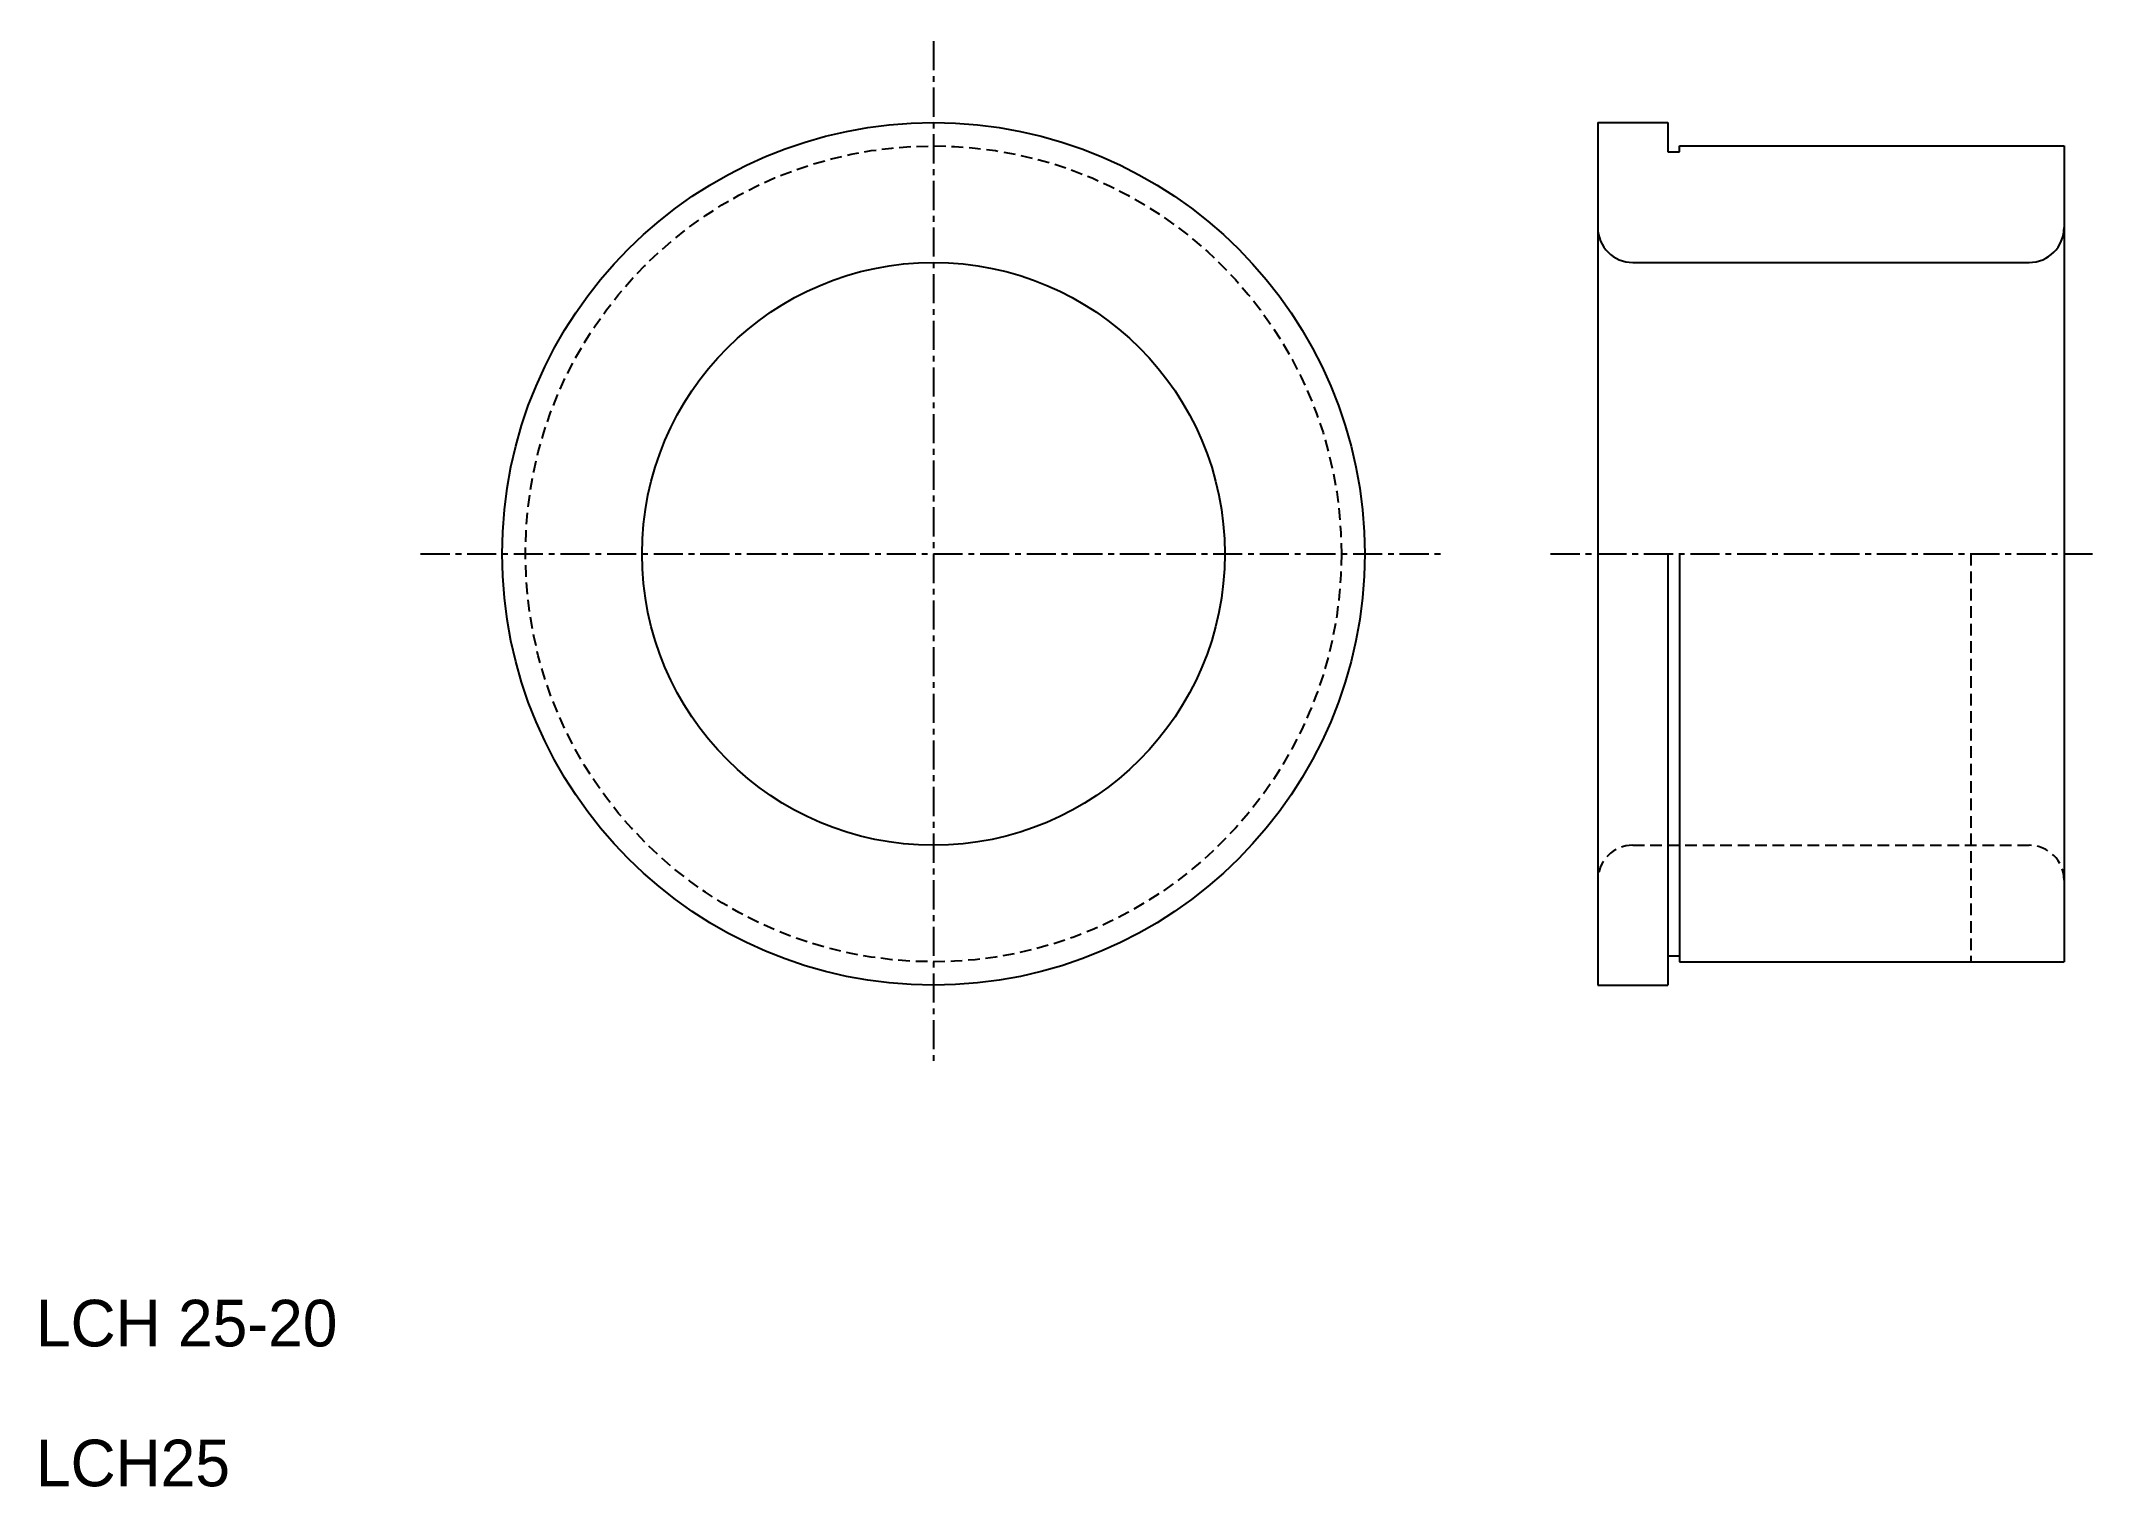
# Model space of a CAD drawing. Extents: x 10.2 to 98.2, y 10 to 72.
import ezdxf

# ---------------------------------------------------------------- set-up
doc = ezdxf.new("R2010")
doc.units = 0
doc.linetypes.add('CENTER', pattern=[2, 1.25, -0.25, 0.25, -0.25])
doc.linetypes.add('DASHED', pattern=[0.75, 0.5, -0.25])
doc.layers.get('0').update_dxf_attribs({"linetype": 'CONTINUOUS'})
doc.layers.add('CENTER', color=1, linetype='CENTER')

msp = doc.modelspace()

# ---------------------------------------------------------------- linework, layer by layer
at = {"color": 7, "linetype": 'CONTINUOUS'}
for p, q in [((77, 68.5), (77, 31.5)), ((77, 68.5), (80, 68.5)), ((80, 68.5), (80, 67.25)), ((80, 67.5), (80, 67.25)), ((80, 67.25), (80.5, 67.25)), ((80.5, 67.5), (97, 67.5)), ((80.5, 67.25), (80.5, 67.5)), ((97, 67.5), (97, 32.5)), ((78.5, 62.5), (95.5, 62.5)), ((80, 50), (80, 31.5)), ((80.5, 50), (80.5, 32.5)), ((80, 32.75), (80.5, 32.75)), ((80.5, 32.5), (97, 32.5)), ((84.625, 32.5), (84.625, 32.5001)), ((88.75, 32.5), (88.7501, 32.5)), ((77, 31.5), (80, 31.5))]:
    msp.add_line(p, q, dxfattribs=at)
at = {"color": 3, "linetype": 'DASHED'}
for p, q in [((93, 50), (93, 32.5)), ((78.5, 37.5), (95.5, 37.5))]:
    msp.add_line(p, q, dxfattribs=at)
at = {"color": 7, "linetype": 'CONTINUOUS'}
for radius in [18.5, 12.5]:
    msp.add_circle((48.5, 50), radius, dxfattribs=at)
at = {"color": 3, "linetype": 'DASHED'}
msp.add_circle((48.5, 50), 17.5, dxfattribs=at)
at = {"color": 7, "linetype": 'CONTINUOUS'}
for centre, start, end in [((78.5, 64), 180, 270), ((95.5, 64), 270, 0)]:
    msp.add_arc(centre, 1.5, start, end, dxfattribs=at)
at = {"color": 3, "linetype": 'DASHED'}
for centre, start, end in [((78.5, 36), 90, 180), ((95.5, 36), 0, 90)]:
    msp.add_arc(centre, 1.5, start, end, dxfattribs=at)
at = {"layer": 'CENTER', "color": 1, "linetype": 'CENTER'}
for p, q in [((48.5, 72), (48.5, 28)), ((26.5, 50), (70.5, 50)), ((74.9757, 50), (98.2402, 50))]:
    msp.add_line(p, q, dxfattribs=at)

# ---------------------------------------------------------------- texts
at = {"color": 7, "linetype": 'CONTINUOUS'}
for s, p in [('LCH 25-20', (10, 16)), ('LCH25', (10, 10))]:
    msp.add_text(s, height=2, dxfattribs=at).set_placement(p)

doc.saveas('drawing.dxf')
